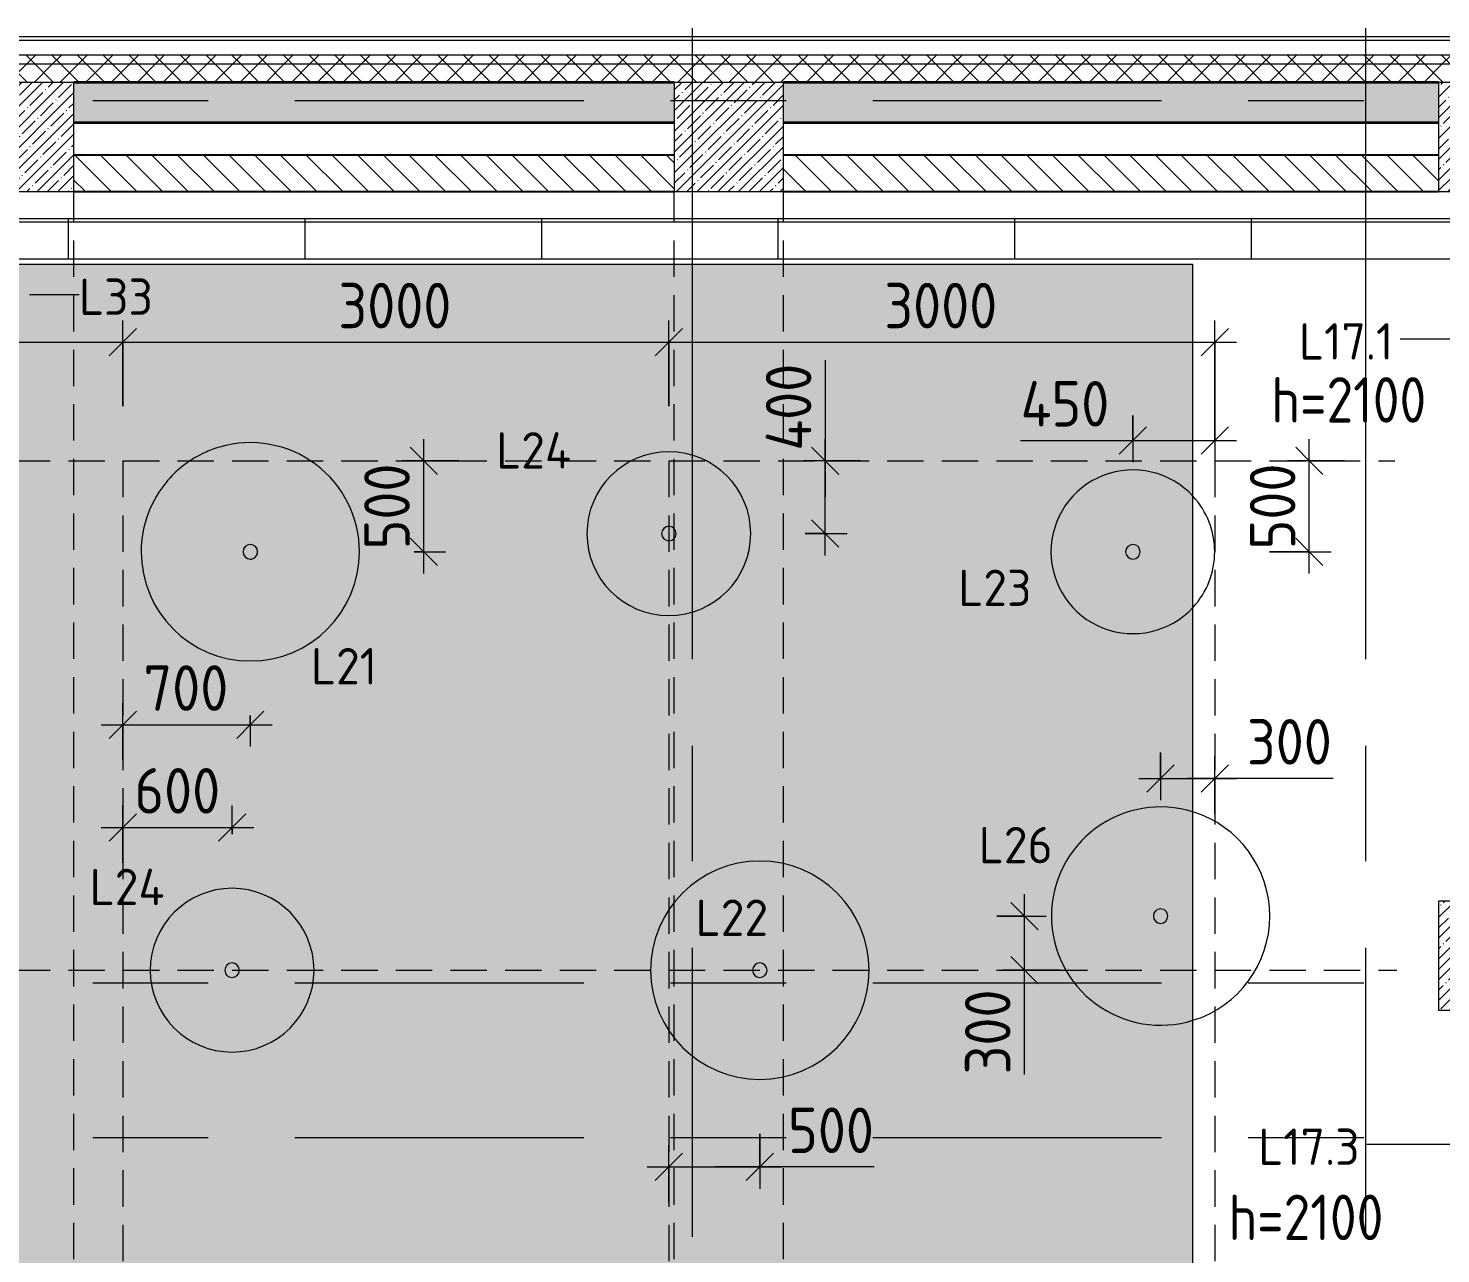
# Model space of a CAD drawing. Header units: millimetres. Extents: x -2911 to 185522, y -8553 to 29000.
# Drawn here: x 22260 to 30022, y 20661 to 27398 of the extents above; entities that cross this region are included whole.
import ezdxf

# ---------------------------------------------------------------- set-up
doc = ezdxf.new("R2010")
doc.units = ezdxf.units.MM
doc.linetypes.add('ADSK_Штрих_ш2 п1', pattern=[300, 200, -100])
doc.linetypes.add('Осевая', pattern=[3175, 635, -476.25, 1587.5, -476.25])
for name, color, linetype, lineweight in [('A-ANNO-DIMS', 7, 'Continuous', 9), ('A-ANNO-DIMS-100', 7, 'Continuous', 9), ('A-DETL-1', 7, 'ADSK_Штрих_ш2 п1', 9), ('A-WALL', 7, 'Continuous', 9), ('A-WALL-PATT', 7, 'Continuous', 9), ('E-LITE-EQPM-IDEN', 7, 'Continuous', 9), ('I-WALL', 7, 'Continuous', 9), ('S-COLS', 7, 'Continuous', 9), ('Оси', 7, 'Continuous', 9), ('Оси-2', 7, 'Осевая', 9)]:
    doc.layers.add(name, color=color, linetype=linetype, lineweight=lineweight)
for name, color, linetype, lineweight, true_color in [('A-CLNG-1', 7, 'Continuous', 9, 0xc0c0c0), ('A-WALL-1', 7, 'Continuous', 25, 0x3c3c3c), ('A-WALL-2', 7, 'Continuous', 13, 0x3c3c3c), ('A-WALL-3', 7, 'Continuous', 35, 0x3c3c3c), ('A-WALL-FNSH-1', 7, 'Continuous', 9, 0x3c3c3c), ('E-LITE-EQPM-1', 1, 'Continuous', 9, 0xff0000), ('G-ANNO-TEXT-1', 1, 'Continuous', 9, 0xff0000)]:
    doc.layers.add(name, color=color, linetype=linetype, lineweight=lineweight, true_color=true_color)
doc.layers.add('A-CLNG-PATT-1', color=7, linetype='Continuous', lineweight=9, transparency=1)
doc.styles.add('GOST Common', font='GOST_Common.ttf', dxfattribs={"height": 200})
doc.styles.add('GOST Common_1', font='GOST_Common.ttf', dxfattribs={"width": 0.9, "height": 250})
doc.styles.add('ISOCPEUR', font='isocpeur.ttf', dxfattribs={"width": 0.9, "height": 250})
doc.dimstyles.new('ISO-2_5_0_9К_БОЛЬШОЙ', dxfattribs={"dimscale": 304.8, "dimtxt": 248.995294, "dimasz": 0.492126, "dimexe": 0.393701, "dimexo": 0.984252, "dimgap": 0, "dimtad": 1, "dimdec": 0, "dimrnd": 10, "dimzin": 0, "dimdsep": 46, "dimtxsty": 'ISOCPEUR', "dimblk1": 'OBLIQUE', "dimblk2": 'OBLIQUE', "dimsah": 1, "dimcen": 0.09, "dimdle": 0.393701, "dimazin": 0, "dimtfac": 1, "dimtdec": 4, "dimtix": 1, "dimtmove": 0, "dimatfit": 3, "dimfxl": 1, "dimtvp": 1, "dimtolj": 1, "dimtzin": 0, "dimarcsym": 2})
doc.dimstyles.new('ISO-2_5_0_9К_БОЛЬШОЙ_2', dxfattribs={"dimscale": 304.8, "dimtxt": 248.995294, "dimasz": 0.492126, "dimexe": 0.393701, "dimexo": 0.984252, "dimgap": 0, "dimtad": 1, "dimdec": 0, "dimrnd": 10, "dimzin": 0, "dimdsep": 46, "dimtxsty": 'ISOCPEUR', "dimblk1": 'OBLIQUE', "dimblk2": 'OBLIQUE', "dimsah": 1, "dimcen": 0.09, "dimdle": 0.393701, "dimazin": 0, "dimtfac": 1, "dimtdec": 4, "dimtix": 1, "dimtmove": 1, "dimatfit": 3, "dimfxl": 1, "dimtvp": 1, "dimtolj": 1, "dimtzin": 0, "dimarcsym": 2})
pattern_1 = [(45, (0, 0), (-70.71068, 70.71068), []), (135, (0, 0), (-70.71068, -70.71068), [])]
pattern_2 = [(135, (0, 0), (-70.71068, -70.71068), [])]

# ---------------------------------------------------------------- blocks, each defined once
blk = doc.blocks.new('BSC_Колонна _Прямоугольная - 600х600-V6-План расстановки осветительного оборудования 2 этажа в осях 1-12')
at = {"layer": 'S-COLS'}
h = blk.add_hatch(dxfattribs=at)
h.set_pattern_fill('FP_9', color=256, style=0, pattern_type=2)
h.set_pattern_definition([(45, (-26110, -26800), (-57.02463, 57.02463), []), (45, (-26052.975, -26800), (-57.02463, 57.02463), [100.806, -20.161, 3.353, -16.808])])
h.paths.add_polyline_path([(-300, -300), (300, -300), (300, 300), (-300, 300)])
for p, q in [((300, 300), (-300, 300)), ((-300, 300), (-300, -300)), ((300, -300), (300, 300)), ((-300, -300), (300, -300))]:
    blk.add_line(p, q, dxfattribs=at)
blk = doc.blocks.new('BSC_Колонна _Прямоугольная - 600х600-V12-План расстановки осветительного оборудования 2 этажа в осях 1-12')
at = {"layer": 'S-COLS'}
h = blk.add_hatch(dxfattribs=at)
h.set_pattern_fill('FP_18', color=256, style=0, pattern_type=2)
h.set_pattern_definition([(45, (-30310, -26800), (-57.02463, 57.02463), []), (45, (-30252.975, -26800), (-57.02463, 57.02463), [100.806, -20.161, 3.353, -16.808])])
h.paths.add_polyline_path([(-300, -300), (300, -300), (300, 300), (-300, 300)])
for p, q in [((300, 300), (-300, 300)), ((-300, 300), (-300, -300)), ((300, -300), (300, 300)), ((-300, -300), (300, -300))]:
    blk.add_line(p, q, dxfattribs=at)
blk = doc.blocks.new('BSC_Колонна _Прямоугольная - 600х600-V17-План расстановки осветительного оборудования 2 этажа в осях 1-12')
at = {"layer": 'S-COLS'}
h = blk.add_hatch(dxfattribs=at)
h.set_pattern_fill('FP_23', color=256, style=0, pattern_type=2)
h.set_pattern_definition([(45, (-22210, -26800), (-57.02463, 57.02463), []), (45, (-22152.975, -26800), (-57.02463, 57.02463), [100.806, -20.161, 3.353, -16.808])])
h.paths.add_polyline_path([(-300, -300), (300, -300), (300, 300), (-300, 300)])
for p, q in [((300, 300), (-300, 300)), ((-300, 300), (-300, -300)), ((300, -300), (300, 300)), ((-300, -300), (300, -300))]:
    blk.add_line(p, q, dxfattribs=at)
blk = doc.blocks.new('Освещение амфитеатр - 1200мм  Ral5024-33001715-План расстановки осветительного оборудования 2 этажа в осях 1-12')
at = {"layer": 'E-LITE-EQPM-1'}
for radius, start, end in [(600, 114.54545, 139.09091), (600, 106.36364, 114.54545), (600, 360, 106.36364), (600, 139.09091, 180), (600, 180, 360), (40, 360, 180), (40, 180, 270), (40, 300, 360), (40, 270, 285), (40, 285, 300)]:
    blk.add_arc((0, 0), radius, start, end, dxfattribs=at)
blk = doc.blocks.new('Освещение амфитеатр - 900мм ral5024-V53-План расстановки осветительного оборудования 2 этажа в осях 1-12')
at = {"layer": 'E-LITE-EQPM-1'}
for radius, start, end in [(450, 42.62122, 180), (450, 360, 42.62122), (450, 180, 317.37878), (40, 360, 180), (40, 180, 360), (450, 317.37878, 360)]:
    blk.add_arc((0, 0), radius, start, end, dxfattribs=at)
blk = doc.blocks.new('Освещение амфитеатр - 1200мм ral1015-V54-План расстановки осветительного оборудования 2 этажа в осях 1-12')
at = {"layer": 'E-LITE-EQPM-1'}
for radius, start, end in [(600, 72.77335, 180), (600, 360, 72.77335), (600, 180, 287.22665), (40, 360, 180), (40, 180, 360), (600, 287.22665, 360)]:
    blk.add_arc((0, 0), radius, start, end, dxfattribs=at)
blk = doc.blocks.new('Освещение амфитеатр - 1200мм-32999992-План расстановки осветительного оборудования 2 этажа в осях 1-12')
at = {"layer": 'E-LITE-EQPM-1'}
for radius, start, end in [(600, 360, 180), (600, 180, 360), (40, 360, 180), (40, 180, 360)]:
    blk.add_arc((0, 0), radius, start, end, dxfattribs=at)
blk = doc.blocks.new('Освещение амфитеатр - 900мм-33000844-План расстановки осветительного оборудования 2 этажа в осях 1-12')
at = {"layer": 'E-LITE-EQPM-1'}
for radius, start, end in [(450, 360, 180), (450, 180, 360), (40, 360, 180), (40, 180, 360)]:
    blk.add_arc((0, 0), radius, start, end, dxfattribs=at)
blk = doc.blocks.new('Стены наклон_ амфитеатр1 - Стены наклон_ амфитеатр-33007412-План расстановки осветительного оборудования 2 этажа в осях 1-12')
at = {"layer": 'A-WALL-PATT'}
h = blk.add_hatch(dxfattribs=at)
h.set_pattern_fill('FP_63', color=256, style=0, pattern_type=2)
h.set_pattern_definition([(180, (45880, 41582), (4e-13, -3050), []), (270, (45880, 41582.1), (1300, 8e-14), [])])
h.paths.add_polyline_path([(21879, 26131.1), (30460, 26131.1), (30460, 26351), (21879, 26351), (21879, 26347.4)])
at = {"layer": 'A-WALL'}
blk.add_line((21879, 26131.1), (30460, 26131.1), dxfattribs=at)
blk = doc.blocks.new('BSC_Колонна _Прямоугольная - 600х600-V62-План расстановки осветительного оборудования 2 этажа в осях 1-12')
at = {"layer": 'S-COLS'}
h = blk.add_hatch(dxfattribs=at)
h.set_pattern_fill('FP_65', color=256, style=0, pattern_type=2)
h.set_pattern_definition([(45, (-30310, -22300), (-57.02463, 57.02463), []), (45, (-30252.975, -22300), (-57.02463, 57.02463), [100.806, -20.161, 3.353, -16.808])])
h.paths.add_polyline_path([(-300, -300), (300, -300), (300, 300), (-300, 300)])
for p, q in [((300, 300), (-300, 300)), ((-300, 300), (-300, -300)), ((300, -300), (300, 300)), ((-300, -300), (300, -300))]:
    blk.add_line(p, q, dxfattribs=at)
blk = doc.blocks.new('DIMBLOCK24-План расстановки осветительного оборудования 2 этажа в осях 1-12')
at = {"layer": 'A-ANNO-DIMS-100'}
for p, q in [((19780, 25320), (19780, 25791.8)), ((22780, 25320), (22780, 25791.8)), ((19780, 25671.8), (22780, 25671.8)), ((19780, 25671.8), (19780, 25320)), ((22780, 25671.8), (22780, 25320))]:
    blk.add_line(p, q, dxfattribs=at)
at = {"layer": 'A-ANNO-DIMS-100', "lineweight": 20}
for p, q in [((19780, 25671.8), (19855, 25746.8)), ((22780, 25671.8), (22855, 25746.8)), ((19780, 25671.8), (19705, 25596.8)), ((22780, 25671.8), (22705, 25596.8))]:
    blk.add_line(p, q, dxfattribs=at)
at = {"layer": 'A-ANNO-DIMS-100', "color": 0, "insert": (20964, 25998.4), "char_height": 250, "width": 758.478, "attachment_point": 1, "line_spacing_factor": 1.149209, "style": 'ISOCPEUR'}
blk.add_mtext('3000', dxfattribs=at)
blk = doc.blocks.new('_Oblique')
at = {"color": 0, "linetype": 'ByBlock', "lineweight": -2}
blk.add_line((-0.5, -0.5), (0.5, 0.5), dxfattribs=at)
blk = doc.blocks.new('DIMBLOCK25-План расстановки осветительного оборудования 2 этажа в осях 1-12')
at = {"layer": 'A-ANNO-DIMS-100'}
for p, q in [((22780, 25320), (22780, 25791.8)), ((25780, 25320), (25780, 25791.8)), ((22780, 25671.8), (25780, 25671.8)), ((22780, 25671.8), (22780, 25320)), ((25780, 25671.8), (25780, 25320))]:
    blk.add_line(p, q, dxfattribs=at)
at = {"layer": 'A-ANNO-DIMS-100', "lineweight": 20}
for p, q in [((22780, 25671.8), (22855, 25746.8)), ((25780, 25671.8), (25855, 25746.8)), ((22780, 25671.8), (22705, 25596.8)), ((25780, 25671.8), (25705, 25596.8))]:
    blk.add_line(p, q, dxfattribs=at)
at = {"layer": 'A-ANNO-DIMS-100', "color": 0, "insert": (23964, 25998.4), "char_height": 250, "width": 758.478, "attachment_point": 1, "line_spacing_factor": 1.149209, "style": 'ISOCPEUR'}
blk.add_mtext('3000', dxfattribs=at)
blk = doc.blocks.new('DIMBLOCK26-План расстановки осветительного оборудования 2 этажа в осях 1-12')
at = {"layer": 'A-ANNO-DIMS-100'}
for p, q in [((25780, 25320), (25780, 25791.8)), ((28780, 25320), (28780, 25791.8)), ((25780, 25671.8), (28900, 25671.8)), ((25780, 25671.8), (25780, 25320)), ((28780, 25671.8), (28780, 25320))]:
    blk.add_line(p, q, dxfattribs=at)
at = {"layer": 'A-ANNO-DIMS-100', "lineweight": 20}
for p, q in [((25780, 25671.8), (25855, 25746.8)), ((28780, 25671.8), (28855, 25746.8)), ((25780, 25671.8), (25705, 25596.8)), ((28780, 25671.8), (28705, 25596.8))]:
    blk.add_line(p, q, dxfattribs=at)
at = {"layer": 'A-ANNO-DIMS-100', "color": 0, "insert": (26964, 25998.4), "char_height": 250, "width": 758.478, "attachment_point": 1, "line_spacing_factor": 1.149209, "style": 'ISOCPEUR'}
blk.add_mtext('3000', dxfattribs=at)
blk = doc.blocks.new('DIMBLOCK111-План расстановки осветительного оборудования 2 этажа в осях 1-12')
at = {"layer": 'A-ANNO-DIMS-100'}
for p, q in [((22780, 23375.5), (22780, 23689.4)), ((23480, 23620), (23480, 23449.4)), ((23480, 23569.4), (23480, 23620)), ((22660, 23569.4), (23600, 23569.4)), ((22780, 23569.4), (22780, 23375.5))]:
    blk.add_line(p, q, dxfattribs=at)
at = {"layer": 'A-ANNO-DIMS-100', "lineweight": 20}
for p, q in [((22780, 23569.4), (22855, 23644.4)), ((23480, 23569.4), (23555, 23644.4)), ((22780, 23569.4), (22705, 23494.4)), ((23480, 23569.4), (23405, 23494.4))]:
    blk.add_line(p, q, dxfattribs=at)
at = {"layer": 'A-ANNO-DIMS-100', "color": 0, "insert": (22893, 23896), "char_height": 250, "width": 568.858, "attachment_point": 1, "line_spacing_factor": 1.149209, "style": 'ISOCPEUR'}
blk.add_mtext('700', dxfattribs=at)
blk = doc.blocks.new('DIMBLOCK122-План расстановки осветительного оборудования 2 этажа в осях 1-12')
at = {"layer": 'A-ANNO-DIMS-100'}
for p, q in [((26280, 21320), (26280, 21018.3)), ((26280, 21138.3), (26280, 21320)), ((25780, 20944.4), (25780, 21258.3)), ((25660, 21138.3), (26400, 21138.3)), ((25780, 21138.3), (25780, 20944.4)), ((26334.9, 21138.3), (26030, 21138.3)), ((26908.9, 21138.3), (26334.9, 21138.3))]:
    blk.add_line(p, q, dxfattribs=at)
at = {"layer": 'A-ANNO-DIMS-100', "lineweight": 20}
for p, q in [((25780, 21138.3), (25855, 21213.3)), ((26280, 21138.3), (26355, 21213.3)), ((25780, 21138.3), (25705, 21063.3)), ((26280, 21138.3), (26205, 21063.3))]:
    blk.add_line(p, q, dxfattribs=at)
at = {"layer": 'A-ANNO-DIMS-100', "color": 0, "insert": (26434.9, 21464.9), "char_height": 250, "width": 568.858, "attachment_point": 1, "line_spacing_factor": 1.149209, "style": 'ISOCPEUR'}
blk.add_mtext('500', dxfattribs=at)
blk = doc.blocks.new('DIMBLOCK123-План расстановки осветительного оборудования 2 этажа в осях 1-12')
at = {"layer": 'A-ANNO-DIMS-100'}
for p, q in [((26639.6, 25574.2), (26639.6, 24976.2)), ((26639.6, 24500), (26639.6, 25140)), ((26833.5, 25020), (26519.6, 25020)), ((26639.6, 25020), (26833.5, 25020)), ((26639.6, 24976.2), (26639.6, 24820)), ((26530, 24620), (26759.6, 24620)), ((26639.6, 24620), (26530, 24620))]:
    blk.add_line(p, q, dxfattribs=at)
at = {"layer": 'A-ANNO-DIMS-100', "lineweight": 20}
for p, q in [((26639.6, 25020), (26564.6, 25095)), ((26639.6, 25020), (26714.6, 24945)), ((26639.6, 24620), (26564.6, 24695)), ((26639.6, 24620), (26714.6, 24545))]:
    blk.add_line(p, q, dxfattribs=at)
at = {"layer": 'A-ANNO-DIMS-100', "color": 0, "insert": (26313, 25076.2), "char_height": 250, "width": 597.589, "attachment_point": 1, "rotation": 90, "line_spacing_factor": 1.149209, "style": 'ISOCPEUR'}
blk.add_mtext('400', dxfattribs=at)
blk = doc.blocks.new('DIMBLOCK126-План расстановки осветительного оборудования 2 этажа в осях 1-12')
at = {"layer": 'A-ANNO-DIMS-100'}
for p, q in [((22780, 22810.6), (22780, 23124.5)), ((23380, 22968.5), (23380, 23124.5)), ((22660, 23004.5), (23500, 23004.5)), ((22780, 23004.5), (22780, 22810.6)), ((23380, 23004.5), (23380, 22968.5))]:
    blk.add_line(p, q, dxfattribs=at)
at = {"layer": 'A-ANNO-DIMS-100', "lineweight": 20}
for p, q in [((22780, 23004.5), (22855, 23079.5)), ((23380, 23004.5), (23455, 23079.5)), ((22780, 23004.5), (22705, 22929.5)), ((23380, 23004.5), (23305, 22929.5))]:
    blk.add_line(p, q, dxfattribs=at)
at = {"layer": 'A-ANNO-DIMS-100', "color": 0, "insert": (22843, 23331.1), "char_height": 250, "width": 568.858, "attachment_point": 1, "line_spacing_factor": 1.149209, "style": 'ISOCPEUR'}
blk.add_mtext('600', dxfattribs=at)
blk = doc.blocks.new('DIMBLOCK134-План расстановки осветительного оборудования 2 этажа в осях 1-12')
at = {"layer": 'A-ANNO-DIMS-100'}
for p, q in [((28482.5, 23417.5), (28482.5, 23153.8)), ((28482.5, 23273.8), (28482.5, 23417.5)), ((28780, 23079.9), (28780, 23393.8)), ((28362.5, 23273.8), (28900, 23273.8)), ((28856.8, 23273.8), (28631.2, 23273.8)), ((28780, 23273.8), (28780, 23079.9)), ((29430.8, 23273.8), (28856.8, 23273.8))]:
    blk.add_line(p, q, dxfattribs=at)
at = {"layer": 'A-ANNO-DIMS-100', "lineweight": 20}
for p, q in [((28482.5, 23273.8), (28557.5, 23348.8)), ((28780, 23273.8), (28855, 23348.8)), ((28482.5, 23273.8), (28407.5, 23198.8)), ((28780, 23273.8), (28705, 23198.8))]:
    blk.add_line(p, q, dxfattribs=at)
at = {"layer": 'A-ANNO-DIMS-100', "color": 0, "insert": (28956.8, 23600.4), "char_height": 250, "width": 568.858, "attachment_point": 1, "line_spacing_factor": 1.149209, "style": 'ISOCPEUR'}
blk.add_mtext('300', dxfattribs=at)
blk = doc.blocks.new('DIMBLOCK135-План расстановки осветительного оборудования 2 этажа в осях 1-12')
at = {"layer": 'A-ANNO-DIMS-100', "lineweight": 20}
for p, q in [((27734, 22517.5), (27659, 22592.5)), ((27734, 22517.5), (27809, 22442.5)), ((27734, 22220), (27659, 22295)), ((27734, 22220), (27809, 22145))]:
    blk.add_line(p, q, dxfattribs=at)
at = {"layer": 'A-ANNO-DIMS-100'}
for p, q in [((27734, 22100), (27734, 22637.5)), ((27582.5, 22517.5), (27854, 22517.5)), ((27734, 22517.5), (27582.5, 22517.5)), ((27734, 22221.4), (27734, 22368.7)), ((27927.9, 22220), (27614, 22220)), ((27734, 21647.3), (27734, 22221.4)), ((27734, 22220), (27927.9, 22220))]:
    blk.add_line(p, q, dxfattribs=at)
at = {"layer": 'A-ANNO-DIMS-100', "color": 0, "insert": (27407.4, 21647.3), "char_height": 250, "width": 568.858, "attachment_point": 1, "rotation": 90, "line_spacing_factor": 1.149209, "style": 'ISOCPEUR'}
blk.add_mtext('300', dxfattribs=at)
blk = doc.blocks.new('DIMBLOCK136-План расстановки осветительного оборудования 2 этажа в осях 1-12')
at = {"layer": 'A-ANNO-DIMS-100', "lineweight": 20}
for p, q in [((24432.8, 25020), (24357.8, 25095)), ((24432.8, 25020), (24507.8, 24945)), ((24432.8, 24520), (24357.8, 24595)), ((24432.8, 24520), (24507.8, 24445))]:
    blk.add_line(p, q, dxfattribs=at)
at = {"layer": 'A-ANNO-DIMS-100'}
for p, q in [((24432.8, 24400), (24432.8, 25140)), ((24626.7, 25020), (24312.8, 25020)), ((24432.8, 25020), (24626.7, 25020)), ((24380, 24520), (24552.8, 24520)), ((24432.8, 24520), (24380, 24520))]:
    blk.add_line(p, q, dxfattribs=at)
at = {"layer": 'A-ANNO-DIMS-100', "color": 0, "insert": (24106.1, 24533), "char_height": 250, "width": 568.858, "attachment_point": 1, "rotation": 90, "line_spacing_factor": 1.149209, "style": 'ISOCPEUR'}
blk.add_mtext('500', dxfattribs=at)
blk = doc.blocks.new('DIMBLOCK139-План расстановки осветительного оборудования 2 этажа в осях 1-12')
at = {"layer": 'A-ANNO-DIMS-100', "lineweight": 20}
for p, q in [((29299.7, 25020), (29224.7, 25095)), ((29299.7, 25020), (29374.7, 24945)), ((29299.7, 24520), (29224.7, 24595)), ((29299.7, 24520), (29374.7, 24445))]:
    blk.add_line(p, q, dxfattribs=at)
at = {"layer": 'A-ANNO-DIMS-100'}
for p, q in [((29299.7, 24400), (29299.7, 25140)), ((29493.6, 25020), (29179.7, 25020)), ((29299.7, 25020), (29493.6, 25020)), ((29080, 24520), (29419.7, 24520)), ((29299.7, 24520), (29080, 24520))]:
    blk.add_line(p, q, dxfattribs=at)
at = {"layer": 'A-ANNO-DIMS-100', "color": 0, "insert": (28973.1, 24533), "char_height": 250, "width": 568.858, "attachment_point": 1, "rotation": 90, "line_spacing_factor": 1.149209, "style": 'ISOCPEUR'}
blk.add_mtext('500', dxfattribs=at)
blk = doc.blocks.new('DIMBLOCK140-План расстановки осветительного оборудования 2 этажа в осях 1-12')
at = {"layer": 'A-ANNO-DIMS-100'}
for p, q in [((28780, 25320), (28780, 25012)), ((28780, 25132), (28780, 25320)), ((28330, 25268.5), (28330, 25012)), ((28330, 25132), (28330, 25268.5)), ((27713.2, 25132), (28311.2, 25132)), ((28210, 25132), (28900, 25132)), ((28311.2, 25132), (28555, 25132))]:
    blk.add_line(p, q, dxfattribs=at)
at = {"layer": 'A-ANNO-DIMS-100', "lineweight": 20}
for p, q in [((28330, 25132), (28405, 25207)), ((28780, 25132), (28855, 25207)), ((28330, 25132), (28255, 25057)), ((28780, 25132), (28705, 25057))]:
    blk.add_line(p, q, dxfattribs=at)
at = {"layer": 'A-ANNO-DIMS-100', "color": 0, "insert": (27713.2, 25458.6), "char_height": 250, "width": 597.589, "attachment_point": 1, "line_spacing_factor": 1.149209, "style": 'ISOCPEUR'}
blk.add_mtext('450', dxfattribs=at)

msp = doc.modelspace()

# ---------------------------------------------------------------- hatches: boundary and pattern name
at = {"layer": 'A-CLNG-PATT-1'}
msp.add_hatch(color=256, dxfattribs=at).paths.add_polyline_path([(21910, 15570), (28660, 15570), (28660, 26098.9999), (21910, 26098.9999), (21910, 15882.8923)])
at = {"layer": 'A-WALL'}
h = msp.add_hatch(dxfattribs=at)
h.set_pattern_fill('FP_12', color=256, style=0, pattern_type=2)
h.set_pattern_definition(pattern_1)
h.paths.add_polyline_path([(33710, 27200), (33710, 27250), (13710, 27250), (13710, 27200), (33610, 27200)])
h = msp.add_hatch(dxfattribs=at)
h.set_pattern_fill('FP_12', color=256, style=0, pattern_type=2)
h.set_pattern_definition(pattern_1)
h.paths.add_polyline_path([(33610, 27100), (33610, 27200), (13710, 27200), (13710, 27100), (33226.1877, 27100)])
at = {"layer": 'I-WALL'}
h = msp.add_hatch(dxfattribs=at)
h.set_pattern_fill('FP_13', color=256, style=0, pattern_type=2)
h.set_pattern_definition([(45, (0, 0), (-57.02463, 57.02463), []), (45, (57.025, 0), (-57.02463, 57.02463), [100.806, -20.161, 3.353, -16.808])])
h.paths.add_polyline_path([(33010, 26879.9999), (33010, 27099.9999), (30610, 27099.9999), (30610, 26879.9999), (32616.9604, 26879.9999)])
h.paths.add_polyline_path([(30010, 26879.9999), (30010, 27099.9999), (26410, 27099.9999), (26410, 26879.9999), (28961.5965, 26879.9999)])
h.paths.add_polyline_path([(25810, 26879.9999), (25810, 27099.9999), (22510, 27099.9999), (22510, 26879.9999), (24087.778, 26879.9999)])
h = msp.add_hatch(dxfattribs=at)
h.set_pattern_fill('FP_11', color=256, style=0, pattern_type=2)
h.set_pattern_definition(pattern_2)
h.paths.add_polyline_path([(25810, 26499.9999), (25810, 26699.9999), (22510, 26699.9999), (22510, 26499.9999), (24087.778, 26499.9999)])
h = msp.add_hatch(dxfattribs=at)
h.set_pattern_fill('FP_11', color=256, style=0, pattern_type=2)
h.set_pattern_definition(pattern_2)
h.paths.add_polyline_path([(30010, 26499.9999), (30010, 26699.9999), (26410, 26699.9999), (26410, 26499.9999), (28961.5965, 26499.9999)])

# ---------------------------------------------------------------- linework, layer by layer
at = {"layer": 'A-CLNG-1'}
for p, q in [((28660, 26098.9999), (21910, 26098.9999)), ((28660, 15570), (28660, 26098.9999))]:
    msp.add_line(p, q, dxfattribs=at)
at = {"layer": 'A-DETL-1'}
for p, q in [((22509.7434, 15231.0001), (22509.7434, 26499.9999)), ((25810, 15231.0001), (25810, 26499.9999)), ((26410, 15231.0001), (26410, 26499.9999)), ((16780, 25020), (29769.2881, 25020)), ((22780, 25020), (22780, 16623.4142)), ((25780, 25020), (25780, 16623.4142)), ((28780, 25020), (28780, 16623.4142)), ((16780, 22220), (29780, 22220))]:
    msp.add_line(p, q, dxfattribs=at)
at = {"layer": 'A-WALL'}
for p, q in [((33760, 27250), (-281.3146, 27250)), ((33710, 27200), (-281.3146, 27200))]:
    msp.add_line(p, q, dxfattribs=at)
at = {"layer": 'A-WALL-1'}
for p, q in [((25810, 26699.9999), (22510, 26699.9999)), ((30010, 26699.9999), (26410, 26699.9999)), ((22510, 26499.9999), (25810, 26499.9999)), ((26410, 26499.9999), (30010, 26499.9999))]:
    msp.add_line(p, q, dxfattribs=at)
at = {"layer": 'A-WALL-2'}
for p, q in [((33840, 27330), (-281.3146, 27330)), ((22510, 27100), (25810, 27100)), ((26410, 27100), (30010, 27100))]:
    msp.add_line(p, q, dxfattribs=at)
at = {"layer": 'A-WALL-3'}
for p, q in [((25810, 27099.9999), (22510, 27099.9999)), ((30010, 27099.9999), (26410, 27099.9999)), ((22510, 26879.9999), (25810, 26879.9999)), ((26410, 26879.9999), (30010, 26879.9999))]:
    msp.add_line(p, q, dxfattribs=at)
at = {"layer": 'A-WALL-FNSH-1'}
msp.add_line((33860, 27350), (-281.3146, 27350), dxfattribs=at)
at = {"layer": 'E-LITE-EQPM-IDEN'}
for p, q in [((22265.613, 25934.8412), (22538.9152, 25934.8412)), ((30402.926, 25689.1078), (29799.5569, 25689.1078)), ((30396.2397, 21261.9983), (29615.1106, 21261.9983))]:
    msp.add_line(p, q, dxfattribs=at)
at = {"layer": 'I-WALL'}
msp.add_line((30460, 26350.9999), (21910, 26350.9999), dxfattribs=at)
at = {"layer": 'Оси'}
for p, q in [((25910, 24898.0711), (25910, 27398.0711)), ((29610, 24898.0711), (29610, 27398.0711))]:
    msp.add_line(p, q, dxfattribs=at)
at = {"layer": 'Оси-2'}
for p, q in [((389, 26999.9998), (31360, 26999.9998)), ((25910, 593.7414), (25910, 24898.0711)), ((29610, 593.7414), (29610, 24898.0711)), ((389, 22150.0001), (36260, 22150.0001)), ((389, 21300.0001), (36260, 21300.0001))]:
    msp.add_line(p, q, dxfattribs=at)

# ---------------------------------------------------------------- block references
at = {"layer": 'A-WALL'}
msp.add_blockref('Стены наклон_ амфитеатр1 - Стены наклон_ амфитеатр-33007412-План расстановки осветительного оборудования 2 этажа в осях 1-12', (0, 0), dxfattribs=at)
at = {"layer": 'E-LITE-EQPM-1'}
for name, p in [('Освещение амфитеатр - 1200мм  Ral5024-33001715-План расстановки осветительного оборудования 2 этажа в осях 1-12', (23480, 24520)), ('Освещение амфитеатр - 900мм-33000844-План расстановки осветительного оборудования 2 этажа в осях 1-12', (25780, 24620)), ('Освещение амфитеатр - 900мм ral5024-V53-План расстановки осветительного оборудования 2 этажа в осях 1-12', (28330, 24520)), ('Освещение амфитеатр - 1200мм ral1015-V54-План расстановки осветительного оборудования 2 этажа в осях 1-12', (28482.5, 22517.5)), ('Освещение амфитеатр - 1200мм-32999992-План расстановки осветительного оборудования 2 этажа в осях 1-12', (26280, 22220)), ('Освещение амфитеатр - 900мм-33000844-План расстановки осветительного оборудования 2 этажа в осях 1-12', (23380, 22220))]:
    msp.add_blockref(name, p, dxfattribs=at)
at = {"layer": 'S-COLS'}
for name, p in [('BSC_Колонна _Прямоугольная - 600х600-V17-План расстановки осветительного оборудования 2 этажа в осях 1-12', (22210, 26799.9999)), ('BSC_Колонна _Прямоугольная - 600х600-V6-План расстановки осветительного оборудования 2 этажа в осях 1-12', (26110, 26799.9999)), ('BSC_Колонна _Прямоугольная - 600х600-V12-План расстановки осветительного оборудования 2 этажа в осях 1-12', (30310, 26799.9999)), ('BSC_Колонна _Прямоугольная - 600х600-V62-План расстановки осветительного оборудования 2 этажа в осях 1-12', (30310, 22300.0001))]:
    msp.add_blockref(name, p, dxfattribs=at)

# ---------------------------------------------------------------- texts
at = {"layer": 'E-LITE-EQPM-IDEN', "char_height": 200, "attachment_point": 1, "style": 'GOST Common'}
for s, insert, width in [('L33', (22538.9152, 26022.4141), 513.08), ('L17.1', (29243.5569, 25776.6808), 665.400625), ('L24', (24831.3757, 25177.6445), 553.164375), ('L23', (27370.7254, 24421.9984), 521.096875), ('L21', (23813.6871, 23991.0857), 472.995625), ('L26', (27483.5661, 23007.7818), 529.11375), ('L24', (22597.3022, 22777.6445), 553.164375), ('L22', (25927.5363, 22608.5126), 529.11375), ('L17.3', (29019.1106, 21349.5712), 713.501875)]:
    msp.add_mtext(s, dxfattribs=dict(at, insert=insert, width=width))
at = {"layer": 'G-ANNO-TEXT-1', "char_height": 250, "width": 1111.138875, "attachment_point": 1, "style": 'GOST Common_1'}
for insert in [(29090.1749, 25479.9861), (28854.6631, 20986.1532)]:
    msp.add_mtext('h=2100', dxfattribs=dict(at, insert=insert))

# ---------------------------------------------------------------- dimensions: what is measured, and where the dimension line sits
at = {"layer": 'A-ANNO-DIMS'}
for base, p1, p2, override, picture, middle in [((22780, 25671.7785), (19780, 25020), (22780, 25020), {"dimpost": '<>', "dimfxl": 3000}, 'DIMBLOCK24-План расстановки осветительного оборудования 2 этажа в осях 1-12', (21280, 25796.7785)), ((25780, 25671.7785), (22780, 25020), (25780, 25020), {"dimpost": '<>', "dimfxl": 3000}, 'DIMBLOCK25-План расстановки осветительного оборудования 2 этажа в осях 1-12', (24280, 25796.7785)), ((28780, 25671.7785), (25780, 25020), (28780, 25020), {"dimpost": '<>', "dimfxl": 3000}, 'DIMBLOCK26-План расстановки осветительного оборудования 2 этажа в осях 1-12', (27280, 25796.7785)), ((23480, 23569.4342), (22780, 23675.5002), (23480, 23920), {"dimpost": '<>', "dimfxl": 741.471602}, 'DIMBLOCK111-План расстановки осветительного оборудования 2 этажа в осях 1-12', (23130, 23694.4342)), ((23380, 23004.4963), (22780, 23110.5623), (23380, 22668.463), {"dimpost": '<>', "dimfxl": 745.286373}, 'DIMBLOCK126-План расстановки осветительного оборудования 2 этажа в осях 1-12', (23080, 23129.4963))]:
    dim = msp.add_linear_dim(base=base, p1=p1, p2=p2, dimstyle='ISO-2_5_0_9К_БОЛЬШОЙ', override=override, dxfattribs=at)
    dim.commit()
    dim.dimension.update_dxf_attribs({"geometry": picture, "text_midpoint": middle})
for base, p1, p2, override, picture, middle in [((26639.6134, 25020), (26230, 24620), (26533.5474, 25020), {"dimpost": '<>', "dimfxl": 502.136494}, 'DIMBLOCK123-План расстановки осветительного оборудования 2 этажа в осях 1-12', (26479.6662, 25374.997)), ((27733.9772186321, 22517.4999952556), (27627.9112014541, 22219.9999952556), (27882.4999656428, 22517.4999952556), {"dimpost": '<>', "dimfxl": 391.563135}, 'DIMBLOCK135-План расстановки осветительного оборудования 2 этажа в осях 1-12', (27574.029948698, 21931.7349536205))]:
    dim = msp.add_linear_dim(base=base, p1=p1, p2=p2, angle=90, dimstyle='ISO-2_5_0_9К_БОЛЬШОЙ_2', override=override, dxfattribs=at)
    dim.commit()
    dim.dimension.update_dxf_attribs({"geometry": picture, "text_midpoint": middle, "dimtype": 160, "text_rotation": 90})
for base, p1, p2, override, picture, middle in [((28780, 25131.9927), (28330, 24968.463), (28780, 25020), {"dimpost": '<>', "dimfxl": 452.941551}, 'DIMBLOCK140-План расстановки осветительного оборудования 2 этажа в осях 1-12', (28011.9962, 25291.9399)), ((28779.9999656428, 23273.8035824891), (28482.4999656428, 23117.4999952556), (28779.9999656428, 23379.8695996671), {"dimpost": '<>', "dimfxl": 396.666181}, 'DIMBLOCK134-План расстановки осветительного оборудования 2 этажа в осях 1-12', (29241.2086827601, 23433.7508524233)), ((26280, 21138.3332), (25780, 21244.3992), (26280, 21620), {"dimpost": '<>', "dimfxl": 625.360655}, 'DIMBLOCK122-План расстановки осветительного оборудования 2 этажа в осях 1-12', (26719.285, 21298.2805))]:
    dim = msp.add_linear_dim(base=base, p1=p1, p2=p2, dimstyle='ISO-2_5_0_9К_БОЛЬШОЙ_2', override=override, dxfattribs=at)
    dim.commit()
    dim.dimension.update_dxf_attribs({"geometry": picture, "text_midpoint": middle, "dimtype": 160})
for base, p1, p2, override, picture, middle in [((24432.7554, 25020), (24080, 24520), (24326.6894, 25020), {"dimpost": '<>', "dimfxl": 557.544308}, 'DIMBLOCK136-План расстановки осветительного оборудования 2 этажа в осях 1-12', (24307.7554, 24770)), ((29299.6753, 25020), (28780, 24520), (29193.6093, 25020), {"dimpost": '<>', "dimfxl": 648.901142}, 'DIMBLOCK139-План расстановки осветительного оборудования 2 этажа в осях 1-12', (29174.6753, 24770))]:
    dim = msp.add_linear_dim(base=base, p1=p1, p2=p2, angle=90, dimstyle='ISO-2_5_0_9К_БОЛЬШОЙ', override=override, dxfattribs=at)
    dim.commit()
    dim.dimension.update_dxf_attribs({"geometry": picture, "text_midpoint": middle})

doc.saveas('drawing.dxf')
